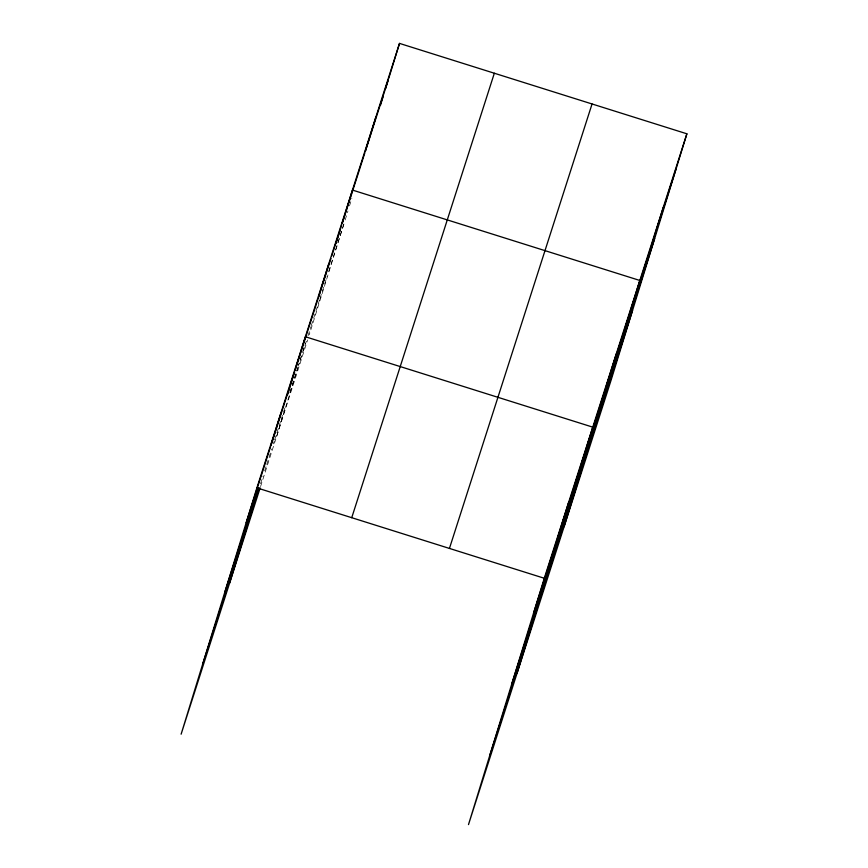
<?xml version="1.0" encoding="UTF-8"?>
<svg xmlns="http://www.w3.org/2000/svg" width="868" height="868" viewBox="0 0 868 868"><rect width="100%" height="100%" fill="white"/><g stroke="black" fill="none" stroke-linecap="round" stroke-linejoin="round"><path stroke-width="0.65" stroke-dasharray="4.34 3.25" d="M276.664 436.409L298.125 366.654M301.283 356.39L298.516 365.374L306.382 340.929M302.856 351.258L305.232 343.565M345.182 219.984L347.949 211M349.522 205.868L351.898 198.175M260.552 483.736L263.037 476.022M264.686 470.868L266.335 465.725M266.747 464.445L271.706 449.006M273.355 443.852L274.179 441.28M274.592 440L280.787 420.698M281.199 419.407L285.735 405.258M289.869 392.39L297.713 367.945M308.031 335.786L310.918 326.769M311.33 325.489L319.587 299.753M319.999 298.473L327.019 276.599M328.668 271.456L344.357 222.555L309.279 334.766M260.563 486.59L307.63 339.92"/><path stroke-width="1.3" d="M686.881 133.802L544.279 578.262L468.492 824.6L611.105 380.141L686.881 133.802L399.508 43.4L256.895 487.859L181.119 734.198L260.15 487.87M281.145 412.3L270.783 445.978L294.632 371.721L287.471 394.962M229.608 583.079L258.957 487.664M318.556 297.084L328.918 263.405M336.122 243.127L340.495 228.924M375.974 116.735L365.222 151.705L388.332 79.661L385.566 88.71M380.401 105.495L383.189 96.457M388.745 78.37L399.508 43.4M557.755 537.683L568.518 502.702M516.981 673.481L592.757 427.143L305.384 336.741L295.022 370.419L318.155 298.386M605.528 388.788L616.291 353.808M564.037 526.811L639.825 280.472L352.451 190.07L342.09 223.749L364.81 152.996M652.595 242.118L663.358 207.137M246.143 522.829L270.382 447.28M318.567 297.095L330.958 258.501M331.782 255.919L341.688 225.051M224.682 592.584L257.97 488.847M202.569 664.443L258.903 488.89M351.735 517.697L494.337 73.237M449.44 548.435L592.052 103.976M533.516 613.242L676.129 168.783M512.055 682.986L654.667 238.526M489.953 754.845L632.555 310.386M256.895 487.859L544.279 578.262"/></g></svg>
